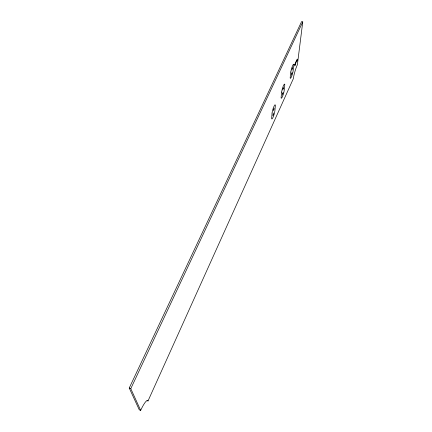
<?xml version="1.0" encoding="UTF-8"?>
<svg xmlns="http://www.w3.org/2000/svg" width="432" height="432" viewBox="0 0 432 432"><rect width="100%" height="100%" fill="white"/><g stroke="black" fill="none" stroke-linecap="round" stroke-linejoin="round"><path stroke-width="0.65" d="M295.202 64.714C295.132 67.273 296.903 58.747 294.608 65.977M302.756 21.919L297.394 64.67A10.233 1.534 -73.3 0 0 293.333 78.689L148.009 400.966A14.456 2.727 -67.6 0 0 140.665 410.4L139.271 409.828L129.244 388.033L301.595 21.6L302.756 21.919L130.788 388.66L140.665 410.4M273.337 110.797L274.093 108.146M272.905 115.679L273.65 113.06M282.83 89.996L283.581 87.377M282.317 94.975L283.057 92.389M291.935 70.049L292.68 67.462M291.346 75.119L292.081 72.565M295.877 62.532L294.791 64.795L296.017 61.425M296.12 62.294L296.86 60.674M273.008 114.469L273.542 114.269M273.445 109.561L273.98 109.382M282.447 93.739L282.933 93.625M282.96 88.733L283.451 88.641M291.492 73.861L291.935 73.823M292.086 68.769L292.529 68.747M129.244 388.033L130.788 388.66M147.101 400.599L148.009 400.966M272.09 113.022L271.669 117.904A4.855 0.805 -72.9 0 0 273.002 117.396A4.855 0.805 -72.9 0 0 274.871 110.862L275.324 105.943A4.909 0.821 -72.9 0 0 273.985 106.375A4.909 0.821 -72.9 0 0 272.09 113.022M281.653 92.092L281.146 97.07A4.779 0.767 -73.1 0 0 282.366 96.768A4.779 0.767 -73.1 0 0 284.218 90.32L284.747 85.304A4.833 0.783 -73.2 0 0 283.532 85.525A4.833 0.783 -73.2 0 0 281.653 92.092M290.817 72.02L290.234 77.09A4.709 0.734 -73.4 0 0 291.346 76.982A4.709 0.734 -73.4 0 0 293.182 70.61L293.787 65.513A4.763 0.745 -73.5 0 0 292.68 65.54A4.763 0.745 -73.5 0 0 290.817 72.02M296.973 59.762L296.746 61.576L297.567 59.119L296.973 59.762"/></g></svg>
